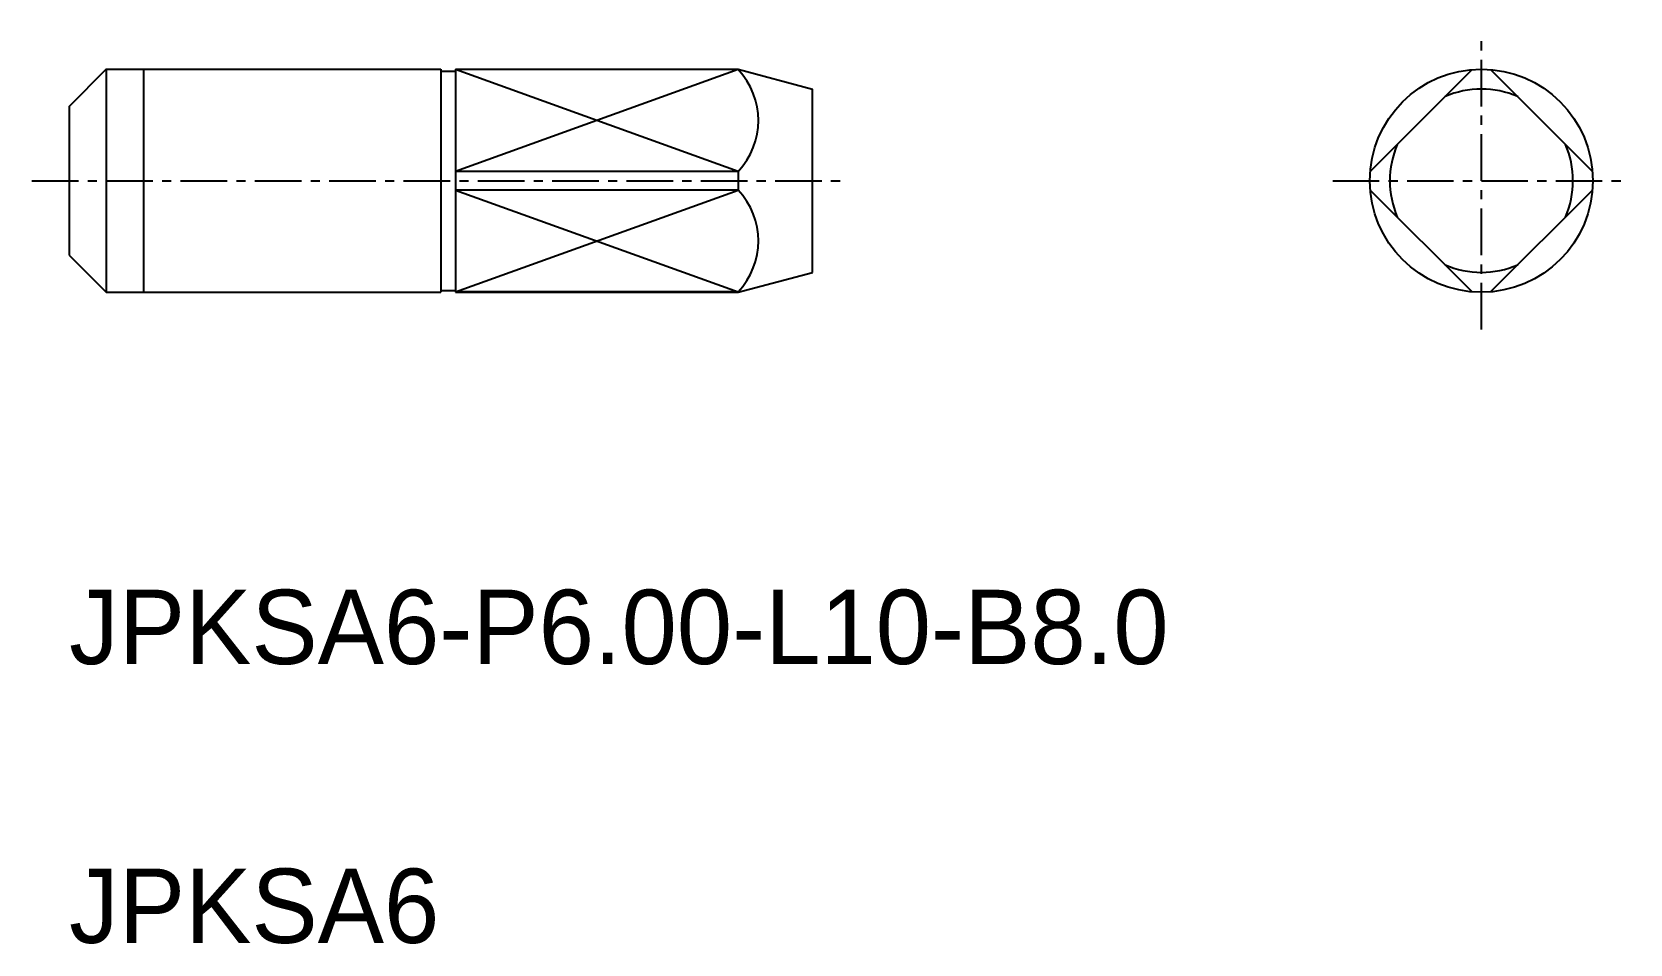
# Model space of a CAD drawing. Extents: x -1553.9 to -1510.9, y -553.4 to -528.8.
import ezdxf

# ---------------------------------------------------------------- set-up
doc = ezdxf.new("R2010")
doc.units = 0
doc.linetypes.add('CENTER', pattern=[2, 1.25, -0.25, 0.25, -0.25])
doc.layers.get('0').update_dxf_attribs({"linetype": 'CONTINUOUS'})
doc.layers.add('CENTER', color=1, linetype='CENTER')

msp = doc.modelspace()

# ---------------------------------------------------------------- linework, layer by layer
at = {"color": 7, "linetype": 'CONTINUOUS'}
for p, q in [((-1551.912, -529.846), (-1552.912, -530.846)), ((-1552.912, -530.846), (-1551.912, -529.846)), ((-1551.912, -529.846), (-1551.912, -535.846)), ((-1551.912, -529.846), (-1542.912, -529.846)), ((-1542.912, -529.846), (-1542.912, -535.846)), ((-1542.912, -529.896), (-1542.512, -529.896)), ((-1542.512, -529.846), (-1534.912, -529.846)), ((-1542.512, -529.846), (-1542.512, -535.846)), ((-1534.912, -529.856), (-1542.512, -529.856)), ((-1534.912, -529.846), (-1532.912, -530.382)), ((-1534.912, -529.846), (-1534.912, -529.856)), ((-1517.901, -532.596), (-1515.162, -529.856)), ((-1514.662, -529.856), (-1511.922, -532.596)), ((-1532.912, -535.31), (-1532.912, -530.382)), ((-1552.912, -530.846), (-1552.912, -534.846)), ((-1534.912, -532.596), (-1542.512, -532.596)), ((-1534.912, -532.596), (-1534.912, -533.096)), ((-1534.912, -533.096), (-1542.512, -533.096)), ((-1517.901, -533.096), (-1515.162, -535.835)), ((-1514.662, -535.835), (-1511.922, -533.096)), ((-1552.912, -534.846), (-1551.912, -535.846)), ((-1534.912, -535.846), (-1532.912, -535.31)), ((-1551.912, -535.846), (-1542.912, -535.846)), ((-1542.912, -535.796), (-1542.512, -535.796)), ((-1534.912, -535.835), (-1542.512, -535.835)), ((-1542.512, -535.846), (-1534.912, -535.846)), ((-1534.912, -535.835), (-1534.912, -535.846))]:
    msp.add_line(p, q, dxfattribs=at)
at = {"color": 3, "linetype": 'CONTINUOUS'}
for p, q in [((-1550.912, -529.846), (-1550.912, -535.846)), ((-1534.912, -532.596), (-1542.512, -529.856)), ((-1534.912, -529.856), (-1542.512, -532.596)), ((-1542.512, -535.835), (-1534.912, -533.096)), ((-1542.512, -533.096), (-1534.912, -535.835))]:
    msp.add_line(p, q, dxfattribs=at)
at = {"color": 7, "linetype": 'CONTINUOUS'}
msp.add_circle((-1514.912, -532.846), 3, dxfattribs=at)
for centre, radius, start, end in [((-1536.358, -531.226), 1.992, 316.5606, 43.4394), ((-1514.912, -532.846), 2.464, 66.6218, 113.3782), ((-1514.912, -532.846), 2.464, 156.6218, 203.3782), ((-1514.912, -532.846), 2.464, 336.6218, 23.3782), ((-1536.358, -534.466), 1.992, 316.5606, 43.4394), ((-1514.912, -532.846), 2.464, 246.6218, 293.3782)]:
    msp.add_arc(centre, radius, start, end, dxfattribs=at)
at = {"layer": 'CENTER', "color": 1, "linetype": 'CENTER'}
for p, q in [((-1514.912, -536.846), (-1514.912, -528.846)), ((-1553.912, -532.846), (-1531.912, -532.846)), ((-1518.912, -532.846), (-1510.912, -532.846))]:
    msp.add_line(p, q, dxfattribs=at)

# ---------------------------------------------------------------- texts
for s, p in [('JPKSA6-P6.00-L10-B8.0', (-1552.912, -545.846)), ('JPKSA6', (-1552.912, -553.346))]:
    msp.add_text(s, height=2).set_placement(p)

doc.saveas('drawing.dxf')
